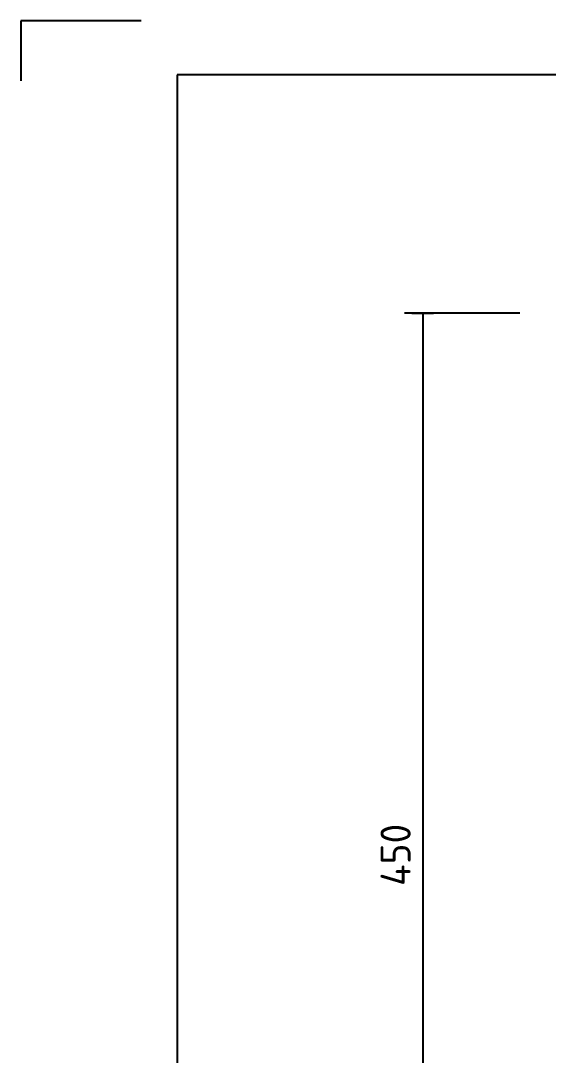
# Model space of a CAD drawing. Header units: millimetres. Extents: x 0 to 420, y 0 to 297.
# Drawn here: x 0 to 43.8, y 211 to 297 of the extents above; entities that cross this region are included whole.
import ezdxf
from ezdxf.enums import TextEntityAlignment as Align

# ---------------------------------------------------------------- set-up
doc = ezdxf.new("R2010")
doc.units = ezdxf.units.MM
doc.header["$MEASUREMENT"] = 0
for name, color, linetype in [('T25', 1, 'Continuous'), ('TBLK18', 4, 'Continuous'), ('TBLK25', 1, 'Continuous'), ('TBLK35', 3, 'Continuous'), ('TBLK50', 7, 'Continuous')]:
    doc.layers.add(name, color=color, linetype=linetype)
doc.styles.add('iso', font='iso3098b.shx')
doc.dimstyles.new('signsdim', dxfattribs={"dimtxt": 2.5, "dimasz": 0.2, "dimexe": 1.5, "dimexo": 2, "dimgap": 1, "dimtad": 1, "dimlfac": 5, "dimrnd": 1, "dimtxsty": 'iso', "dimblk": 'sgndim', "dimcen": 2.5, "dimse2": 1, "dimadec": 0, "dimazin": 0, "dimtfac": 1, "dimtix": 1, "dimtmove": 0, "dimatfit": 3, "dimfxl": 1, "dimarcsym": 0})

# ---------------------------------------------------------------- blocks, each defined once
blk = doc.blocks.new('A3BBLK')
at = {"layer": 'TBLK25'}
for p, q in [((10, 297), (0, 297)), ((0, 297), (0, 292))]:
    blk.add_line(p, q, dxfattribs=at)
at = {"layer": 'TBLK50'}
for p, q in [((415.5, 292.5), (13, 292.5)), ((13, 292.5), (13, 4.5))]:
    blk.add_line(p, q, dxfattribs=at)
blk = doc.blocks.new('title block')
blk.add_blockref('A3BBLK', (0, 0))
at = {"layer": 'TBLK18', "style": 'iso'}
blk.add_attdef('MR_DIRECTORATE', text='', height=1.5, dxfattribs=at).set_placement((381.5, 67.119), align=Align.CENTER)
for tag, p in [('STREET_NAME', (355.514, 61.1)), ('SUBURB_POSTCODE', (388.488, 61.1)), ('TELEPHONE_NO.', (368.306, 58.836)), ('FAX_NO.', (393.555, 58.836))]:
    blk.add_attdef(tag, p, '', height=1.5, dxfattribs=at)
at = {"layer": 'TBLK25', "style": 'iso'}
for tag, height, p in [('MR_BRANCH', 2, (381.5, 64.199)), ('ROAD_SECTION', 1.75, (384.5, 29.162)), ('SLK', 1.75, (384.5, 26.108)), ('CHAINAGE', 1.75, (384.5, 19.205))]:
    blk.add_attdef(tag, text='', height=height, dxfattribs=at).set_placement(p, align=Align.CENTER)
for tag, p, height in [('FILE_NUMBER', (371.773, 53.237), 2.5), ('DESIGNED_/_DRAWN', (371.773, 48.487), 2), ('VERIFIED', (371.773, 43.487), 2), ('APPROVED', (371.773, 38.487), 2), ('LOCAL_AUTHORITY', (370.48, 16.733), 1.25)]:
    blk.add_attdef(tag, p, '', height=height, dxfattribs=at)
at = {"layer": 'TBLK35', "style": 'iso', "width": 0.9}
for tag, p in [('ROAD_PROJECT&NUMBER', (384.5, 32.231)), ('DRAWING_DESCRIPTION', (384.5, 22.288))]:
    blk.add_attdef(tag, text='', height=2.5, dxfattribs=at).set_placement(p, align=Align.CENTER)
at = {"layer": 'TBLK50', "style": 'iso'}
blk.add_attdef('DRG_NUMBER', (356.803, 6.021), '', height=5, dxfattribs=at)
blk = doc.blocks.new('sgndim')
for p, q in [((0, 4.5), (0, -4.5)), ((0, 0), (-1, 0))]:
    blk.add_line(p, q)
blk = doc.blocks.new('*D55')
at = {"layer": 'DEFPOINTS', "color": 0, "transparency": 16777216}
for p in [(43.476, 272.688), (33.397, 182.688), (43.476, 182.688)]:
    blk.add_point(p, dxfattribs=at)
at = {"layer": 'T25', "color": 0, "lineweight": -2, "transparency": 16777216}
for p, q in [((41.476, 272.688), (31.897, 272.688)), ((33.397, 272.488), (33.397, 182.888)), ((41.476, 182.688), (31.897, 182.688))]:
    blk.add_line(p, q, dxfattribs=at)
at = {"layer": 'T25', "color": 0, "lineweight": -2, "transparency": 16777216, "xscale": 0.2, "yscale": 0.2, "zscale": 0.2}
for p, rotation in [((33.397, 272.688), 90), ((33.397, 182.688), 270)]:
    blk.add_blockref('sgndim', p, dxfattribs=dict(at, rotation=rotation))
at = {"layer": 'T25', "color": 0, "transparency": 16777216, "insert": (31.147, 227.688), "char_height": 2.5, "attachment_point": 5, "rotation": 90, "style": 'iso'}
blk.add_mtext('450', dxfattribs=at)

msp = doc.modelspace()

# ---------------------------------------------------------------- block references
at = {"color": 1}
msp.add_blockref('title block', (0, 0), dxfattribs=at)

# ---------------------------------------------------------------- dimensions: what is measured, and where the dimension line sits
at = {"layer": 'T25'}
dim = msp.add_linear_dim(base=(33.3971, 182.6879), p1=(43.4757, 272.6879), p2=(43.4757, 182.6879), angle=90, dimstyle='signsdim', override={"dimse2": 0}, dxfattribs=at)
dim.commit()
dim.dimension.update_dxf_attribs({"geometry": '*D55', "text_midpoint": (31.1471, 227.6879)})

doc.saveas('drawing.dxf')
